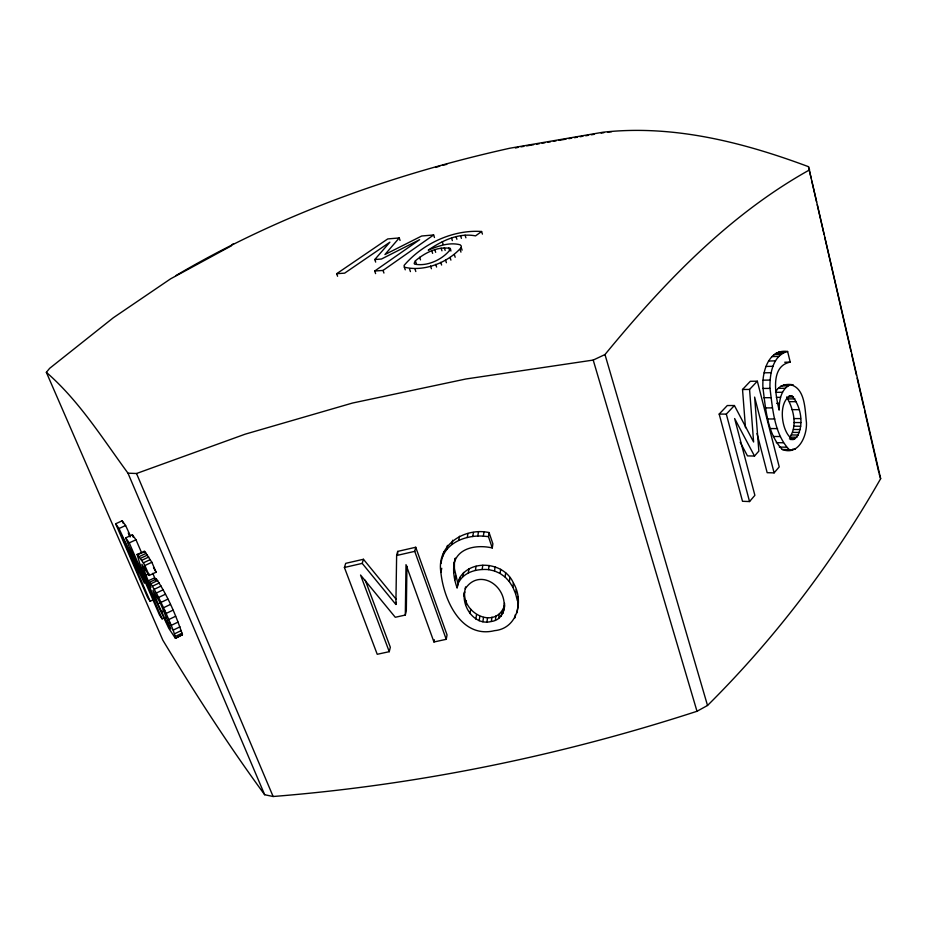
<?xml version="1.0" encoding="UTF-8"?>
<svg xmlns="http://www.w3.org/2000/svg" width="927" height="927" viewBox="0 0 927 927"><rect width="100%" height="100%" fill="white"/><g stroke="black" fill="none" stroke-linecap="round" stroke-linejoin="round"><path stroke-width="1.39" d="M454.856 560.881C460.557 546.548 479.155 544.891 492.26 547.95L492.886 543.859L489.085 532.562C464.427 527.208 436.304 545.076 440.893 572.457C443.662 599.445 460.986 638.912 494.497 630.661C517.672 628.564 524.045 600.499 513.407 583.037C504.659 562.55 472.017 558.483 459.862 577.498L457.092 587.822C453.639 578.332 452.26 567.903 455.342 558.124L453.639 566.409M457.092 587.822L457.868 583.593L454.404 568.575L454.439 562.26M389.259 651.681L360.545 575.018L395.273 617.278L405.308 615.053L406.003 564.659L433.952 641.982L446.235 639.317L447.046 634.925L415.725 547.254L397.683 551.403L396.629 555.505L395.875 604.462L362.214 563.384L363.442 559.271L345.701 563.349L344.404 567.475L377.231 654.288L389.259 651.681L390.325 647.255L365.273 580.244M406.941 566.27L406.316 610.754L405.308 615.053M397.648 554.276L397.683 551.403M763.014 388.459C761.658 373.384 767.973 348.564 787.614 351.484L790.233 362.121C769.561 366.177 775.679 395.389 779.132 410.128C779.097 400.893 780.87 388.517 790.685 384.74C805.447 388.552 804.96 410.047 806.444 422.527C807.116 435.69 798.75 455.922 782.284 449.491C767.289 433.674 765.748 409.166 763.014 388.459L769.989 388.401C772.712 409.155 774.219 433.697 789.167 449.607L792.214 450.337M769.989 388.401C769.595 375.053 772.284 355.365 787.614 351.484M796.71 437.243L793.199 439.537C781.901 434.415 777.023 402.967 790.267 395.725L791.901 395.875C801.021 406.13 804.404 425.076 796.71 437.243L789.85 437.15C797.811 425.261 793.303 408.378 786.606 396.999M503.929 609.989L504.485 605.679C495.945 629.746 462.538 614.195 464.612 591.716C461.403 606.687 474.74 625.992 491.333 621.472C500.453 620.453 505.169 611.739 504.531 603.28M517.892 607.115L517.915 596.524M517.069 612.805L518.39 602.817M514.972 617.892L515.354 614.624M517.417 600.823L515.644 593.894L516.154 589.63M515.644 593.894L512.886 587.278L513.407 583.037M512.886 587.278L509.375 581.658L509.92 577.428M502.921 613.35L503.488 609.016M501.183 616.177L501.75 611.843M509.375 581.658L505.111 577.046L505.667 572.84M498.668 618.471L499.247 614.126M495.389 620.233L495.991 615.887M505.111 577.046L500.093 573.454L500.673 569.271M491.333 621.472L491.959 617.115M486.918 622.052L487.556 617.695M500.093 573.454L494.508 570.951L495.111 566.779M482.851 621.785L483.512 617.428M459.085 581.704C464.798 571.507 477.672 568.703 488.517 569.618L489.155 565.447M479.155 620.766L479.827 616.42M492.26 547.95L488.448 536.617L489.085 532.562M475.829 619.085L476.513 614.74M482.144 569.445L482.805 565.273M470.001 613.547L470.707 609.224M441.043 563.558C443.141 543.349 465.4 534.809 483.326 536.154L483.987 532.098M475.377 570.418L476.084 566.246M477.764 536.107L478.459 532.052M465.644 605.064L466.374 600.777M468.297 572.874L469.027 568.691M472.735 536.536L473.442 532.48M462.816 576.664L463.57 572.469M467.243 537.533L467.984 533.477M454.763 579.885L455.551 575.69M453.604 572.747L454.404 568.575M458.738 540.29L459.514 536.223M463.871 595.968L465.551 586.907M433.952 641.982L434.392 639.781M451.866 544.276L452.677 540.198M446.605 549.491L447.451 545.4M440.893 572.457L441.75 568.286M442.979 555.91L443.824 551.797M446.235 639.317L414.751 551.345L415.725 547.254M395.875 604.462L396.408 602.33M457.868 583.593L459.862 577.498M415.4 260.835L414.16 263.314L414.589 264.125C427.556 266.767 442.874 259.351 450.568 249.212L450.093 248.39C437.556 246.234 424.717 252.851 415.4 260.835L416.281 263.465M481.6 231.507C452.758 229.467 422.538 243.801 404.102 265.412L404.357 267.173C423.94 272.075 447.996 262.665 461.24 247.509L461.229 245.933L460.128 244.786C449.433 241.959 438.123 246.084 428.262 250.139C441.843 240.788 458.68 232.584 475.563 235.875L481.6 231.507L482.422 234.114M175.968 275.551C279.143 214.74 393.222 174.149 509.873 148.216L603.071 132.213C673.419 124.496 743.048 142.26 808.495 166.686L880.65 478.668C833.361 561.646 775.262 638.135 707.521 705.482L697 711.276C559.526 755.98 417.277 785.053 273.129 796.502L264.67 794.729C228.193 744.949 194.809 693.002 162.851 640.233L46.35 372.33L49.652 368.332L113.326 317.752L170.603 278.83L231.449 245.782M465.273 588.738C478.842 568.425 505.227 584.589 504.161 606.154M793.28 384.879C786.235 383.454 778.61 385.145 775.586 392.318L782.515 392.272M156.431 579.016L149.201 582.399L150.765 587.672L141.866 564.3L149.177 575.458L156.107 572.191L151.854 562.272L144.728 551.438L137.126 554.392L139.641 563.21L149.409 586.814L168.76 628.274L175.388 638.309L182.434 634.671C176.026 615.319 167.81 595.991 156.431 579.016L155.979 579.201M175.388 638.309L182.434 634.671M774.115 472.874L779.225 466.895L757.336 381.194L749.572 389.433L753.616 442.005L734.404 405.528L727.301 405.539L719.178 414.079L742.504 501.287L749.549 501.565L754.879 495.331L734.636 418.54L754.497 456.038L758.854 451.113L754.624 397.092L774.115 472.874L767.162 472.689L757.011 433.5M400.07 240.441L399.236 237.938L384.937 254.543L421.681 236.003L433.639 234.971L434.462 237.521M46.35 372.33C79.224 400.881 102.457 438.39 127.984 473.187L136.536 473.5L245.168 434.172L352.48 403.048L465.829 379.004L593.21 360.07L604.983 354.543C663.523 283.314 728.355 215.134 809.653 169.826M375.667 262.098L374.786 259.537L389.885 242.19L344.659 273.141L336.675 273.708L337.579 276.258M719.178 414.079L726.316 414.102L734.404 405.528M745.482 427.741L742.527 389.491L750.314 381.287L757.336 381.194M375.597 273.627L374.705 271.02L383.048 270.429L433.639 234.971M374.705 271.02L419.653 239.676L381.46 259.027L374.786 259.537M336.675 273.708L387.729 238.934L399.236 237.938M231.646 244.809L233.731 243.65M175.666 637.938L173.175 630.128L180 626.837M174.554 633.813L181.356 630.522M175.388 636.432L182.179 633.153M173.175 630.128L168.784 619.549L175.643 616.246M166.072 621.31L170.916 628.981L160.545 603.5L152.967 590.348L157.938 603.836L166.072 621.31L168.308 620.233M167.393 623.778L169.629 622.712M171.252 625.377L178.1 622.075M161.507 611.878L164.855 610.267M168.784 619.549L166.118 613.465L172.99 610.163M153.998 599.445L150.162 601.264L121.785 535.852L144.392 583.21L130.672 548.39L159.502 615.018L162.121 618.877L164.311 617.822M164.682 618.541L166.906 617.475M157.938 603.836L167.903 599.12M166.118 613.465L163.534 607.741L170.417 604.45M149.201 582.399L150.881 583.755L156.327 593.037L163.198 589.769M154.902 596.582L157.138 595.516M156.327 593.037L158.598 597.452L165.481 594.184M150.881 583.755L157.717 580.522M152.468 586.177L159.317 582.944M154.288 589.271L161.147 586.026M145.597 575.4L148.98 573.813M147.914 580.986L154.658 577.811L152.828 573.338M137.126 554.392L143.361 562.851L150.301 559.595M143.361 562.851L144.902 565.54L151.854 562.272M142.607 567.556L144.879 566.49M143.824 570.928L146.084 569.862M137.856 554.647L144.728 551.438M139.374 556.513L146.269 553.292M140.58 558.297L147.497 555.064M141.831 560.279L148.76 557.034M130.44 535.957L125.609 525.505L122.167 520.789L115.643 523.79L119.027 528.529L138.992 571.646L125.69 537.88L132.364 534.786L135.991 539.769L141.634 552.863M125.69 537.88L129.259 542.886L135.991 539.769M119.027 528.529L125.609 525.505M435.702 167.428L439.792 166.118M442.561 165.354L446.768 164.346M515.4 147.996L518.205 147.323M344.404 567.475L362.214 563.384M396.629 555.505L414.751 551.345M521.02 146.848L523.825 146.362M526.64 145.887L533.662 144.682M536.478 144.195L539.294 143.72M542.098 143.233L544.914 142.758M547.73 142.271L550.534 141.796M553.349 141.31L556.165 140.823M558.969 140.348L566.003 139.143M568.819 138.668L571.623 138.181M574.439 137.694L577.254 137.219M580.059 136.732L582.874 136.257M585.69 135.771L588.494 135.296M591.31 134.809L594.126 134.334M601.148 133.129L603.964 132.642M607.869 132.144L611.762 131.657M778.529 352.133L785.447 351.97M776.2 353.141L783.118 352.978M774.126 354.531L781.055 354.369M771.89 356.582L778.831 356.432M768.529 361.02L775.482 360.87M784.717 362.237L790.233 362.121M765.945 366.432L772.909 366.304M764.149 372.816L771.125 372.7M763.164 380.163L770.128 380.07M781.113 385.945L788.008 385.875M778.367 388.332L785.273 388.274M742.527 389.491L749.572 389.433M789.144 395.887L791.901 395.875M787.985 396.988L793.489 396.965M776.386 397.359L780.534 397.335M763.767 397.718L770.731 397.683M788.101 398.923L794.972 398.888M789.503 401.669L796.363 401.646M776.641 403.361L779.422 403.349M765.389 407.892L772.353 407.892M792.052 409.653L798.912 409.664M793.697 418.575L800.546 418.598M767.892 418.958L774.845 418.992M793.976 422.538L800.824 422.585M793.883 426.188L800.731 426.235M770.604 428.552L777.544 428.61M793.431 429.468L800.279 429.537M792.608 432.399L799.456 432.457M791.415 434.96L798.274 435.03M773.396 436.466L780.325 436.547M789.433 438.795L794.926 438.865M790.453 439.502L793.199 439.537M776.305 442.666L783.222 442.77M779.34 447.081L786.247 447.196M792.678 449.143L795.424 449.189M782.284 449.491L789.167 449.607M754.497 456.038L747.475 455.899L740.163 442.191M783.79 384.821L786.397 384.948M483.326 536.154L488.448 536.617M488.517 569.618L494.508 570.951M181.275 634.288L182.132 635.041M363.442 559.271L396.026 599.097M150.162 601.264L147.694 597.637L115.643 523.79M153.511 567.614L156.107 572.191M158.598 597.452L163.534 607.741M144.902 565.54L149.177 575.458M122.167 520.789L123.303 523.431M129.259 542.886L162.121 618.877M127.984 473.187L264.67 794.729M154.658 577.811L155.609 580.035M136.536 473.5L273.129 796.502M132.364 534.786L133.372 537.393M383.048 270.429L383.94 273.048M404.357 267.173L405.25 269.815M409.537 268.946L410.429 271.599M414.914 268.842L415.806 271.507M419.641 257.254L420.51 259.884M430.545 266.049L431.426 268.726M434.809 249.711L435.667 252.329M431.773 250.777L432.631 253.384M435.713 264.369L436.582 267.046M445.528 260.047L446.397 262.723M441.101 248.204L441.959 250.823M440.742 262.353L441.611 265.029M450.093 248.39L450.939 251.032M448.83 247.915L449.676 250.545M450.047 257.451L450.916 260.128M444.311 247.822L445.157 250.441M442.306 241.75L443.141 244.346M451.519 238.007L452.353 240.591M454.323 254.589L455.18 257.254M460.58 235.759L461.403 238.355M461.24 247.509L462.086 250.163M456.061 236.698L456.895 239.282M460.093 249.479L460.951 252.132M465.064 235.191L465.899 237.787M879.167 473.952L880.65 478.668M593.21 360.07L697 711.276M604.983 354.543L707.521 705.482M726.316 414.102L749.549 501.565M808.495 166.686L811.09 177.972M811.739 180.788L816.606 201.924M817.255 204.751L824.057 234.346M824.706 237.161L850.963 351.333M851.612 354.149L856.467 375.296M857.116 378.112L863.929 407.706M864.578 410.534L878.842 472.55M143.975 551.206L143.998 552.562M130.139 536.745L128.332 532.828L130.023 536.756"/></g></svg>
